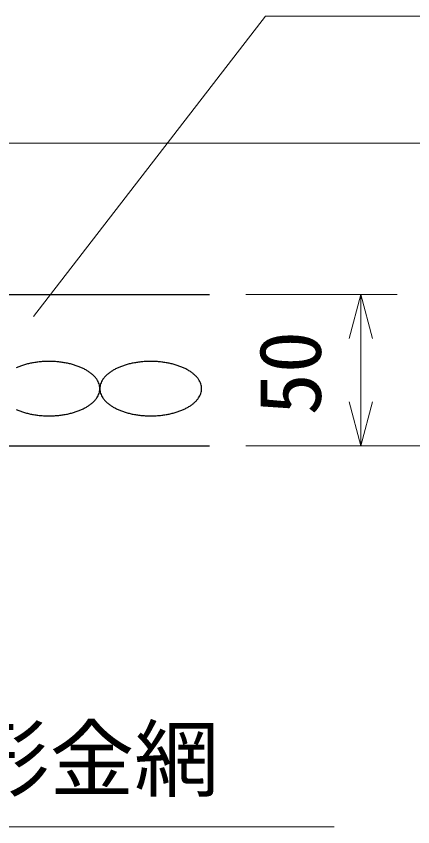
# Model space of a CAD drawing. Units: millimetres, scale not verified. Extents: x 400 to 16400, y 400 to 11650.
# Drawn here: x 4008 to 4663, y 1261 to 2601 of the extents above; entities that cross this region are included whole.
import ezdxf
from ezdxf.enums import TextEntityAlignment as Align

# ---------------------------------------------------------------- set-up
doc = ezdxf.new("R2010")
doc.units = ezdxf.units.MM
doc.header["$LTSCALE"] = 40
for name, color, linetype, lineweight in [('C-STR', 1, 'Continuous', 25), ('C-STR-DIM', 1, 'Continuous', 13), ('C-STR-HTXT', 1, 'Continuous', 13)]:
    doc.layers.add(name, color=color, linetype=linetype, lineweight=lineweight)
doc.styles.add('ＭＳ ゴシック', font='')
doc.styles.get('ＭＳ ゴシック').set_extended_font_data('MS Gothic')

msp = doc.modelspace()

# ---------------------------------------------------------------- linework, layer by layer
at = {"layer": 'C-STR', "color": 7}
for p, q in [((3725.24, 2140.57), (4327.38, 2140.57)), ((1972.58, 1890.57), (4327.38, 1890.57))]:
    msp.add_line(p, q, dxfattribs=at)
at = {"layer": 'C-STR'}
for centre, radius, start, end in [((4052.9, 1916.84), 112.15, 107.15318, 110.49344), ((4056.23, 1905.9), 123.59, 103.99869, 107.13099), ((4058.7, 1895.82), 133.97, 101.01196, 103.98166), ((4060.37, 1887.11), 142.84, 98.15282, 100.99949), ((4061.33, 1880.2), 149.82, 95.38561, 98.14445), ((4061.77, 1875.46), 154.58, 92.67795, 95.38106), ((4061.87, 1873.13), 156.91, 89.99955, 92.67705), ((4061.88, 1873.34), 156.69, 87.32113, 90.00228), ((4062.03, 1876.08), 153.95, 84.61342, 87.32758), ((4062.54, 1881.21), 148.8, 81.84613, 84.62382), ((4063.61, 1888.45), 141.48, 78.98686, 81.86084), ((4065.4, 1897.42), 132.33, 75.99997, 79.00641), ((4068.02, 1907.68), 121.74, 72.84527, 76.02505), ((4071.49, 1918.71), 110.18, 69.47661, 72.87677), ((4221.1, 1916.84), 112.15, 107.15318, 110.49344), ((4224.43, 1905.9), 123.59, 103.99869, 107.13099), ((4226.9, 1895.82), 133.97, 101.01196, 103.98166), ((4228.57, 1887.11), 142.84, 98.15282, 100.99949), ((4229.53, 1880.2), 149.82, 95.38561, 98.14445), ((4229.97, 1875.46), 154.58, 92.67795, 95.38106), ((4230.07, 1873.13), 156.91, 89.99955, 92.67705), ((4230.08, 1873.34), 156.69, 87.32113, 90.00228), ((4230.23, 1876.08), 153.95, 84.61342, 87.32758), ((4230.74, 1881.21), 148.8, 81.84613, 84.62382), ((4231.81, 1888.45), 141.48, 78.98686, 81.86084), ((4233.6, 1897.42), 132.33, 75.99997, 79.00641), ((4236.22, 1907.68), 121.74, 72.84527, 76.02505), ((4239.69, 1918.71), 110.18, 69.47661, 72.87677), ((4048.74, 1928.12), 100.13, 110.52158, 114.12249), ((4075.78, 1929.99), 98.11, 65.84032, 69.51561), ((4080.8, 1941.01), 86, 61.87376, 65.88808), ((4086.38, 1951.3), 74.3, 57.50416, 61.93159), ((4092.32, 1960.47), 63.37, 52.64863, 57.57321), ((4098.35, 1968.25), 53.52, 47.21659, 52.7294), ((4194.6, 1967.06), 55.08, 127.34847, 132.70554), ((4200.64, 1959.03), 65.12, 122.49311, 127.28505), ((4206.53, 1949.65), 76.2, 118.12381, 122.44045), ((4212.03, 1939.21), 88, 114.15757, 118.0806), ((4216.94, 1928.12), 100.13, 110.52158, 114.12249), ((4243.98, 1929.99), 98.11, 65.84032, 69.51561), ((4249, 1941.01), 86, 61.87376, 65.88808), ((4254.58, 1951.3), 74.3, 57.50416, 61.93159), ((4260.52, 1960.47), 63.37, 52.64863, 57.57321), ((4266.55, 1968.25), 53.52, 47.21659, 52.7294), ((4104.21, 1974.47), 44.98, 41.11694, 47.30805), ((4109.6, 1979.1), 37.88, 34.27301, 41.21527), ((4114.27, 1982.21), 32.27, 26.64796, 34.37019), ((4117.97, 1984.02), 28.15, 18.27941, 26.73127), ((4174.52, 1983.8), 28.73, 153.35475, 161.63457), ((4178.4, 1981.79), 33.1, 145.72681, 153.25504), ((4183.2, 1978.43), 38.96, 138.88111, 145.63061), ((4188.7, 1973.55), 46.31, 132.78067, 138.79433), ((4272.41, 1974.47), 44.98, 41.11694, 47.30805), ((4277.8, 1979.1), 37.88, 34.27301, 41.21527), ((4282.47, 1982.21), 32.27, 26.64796, 34.37019), ((4286.17, 1984.02), 28.15, 18.27941, 26.73127), ((4120.51, 1984.84), 25.48, 9.31198, 18.33344), ((4121.75, 1985.03), 24.22, 0.00552, 9.32419), ((4121.64, 1985.05), 24.34, 350.69772, 359.97257), ((4170.31, 1985.02), 24.34, 170.69772, 179.97257), ((4170.2, 1985.04), 24.22, 180.00552, 189.32419), ((4171.78, 1984.75), 25.83, 161.727, 170.62758), ((4288.71, 1984.84), 25.48, 9.31198, 18.33344), ((4289.95, 1985.03), 24.22, 0.00552, 9.32419), ((4289.84, 1985.05), 24.34, 350.69772, 359.97257), ((4108.75, 1991.64), 38.96, 318.88111, 325.63061), ((4113.55, 1988.28), 33.1, 325.72681, 333.25504), ((4117.43, 1986.28), 28.73, 333.35475, 341.63457), ((4120.17, 1985.32), 25.83, 341.727, 350.62758), ((4171.44, 1985.24), 25.48, 189.31198, 198.33344), ((4173.98, 1986.05), 28.15, 198.27941, 206.73127), ((4177.68, 1987.86), 32.27, 206.64796, 214.37019), ((4182.35, 1990.98), 37.88, 214.27301, 221.21527), ((4276.95, 1991.64), 38.96, 318.88111, 325.63061), ((4281.75, 1988.28), 33.1, 325.72681, 333.25504), ((4285.63, 1986.28), 28.73, 333.35475, 341.63457), ((4288.37, 1985.32), 25.83, 341.727, 350.62758), ((4085.42, 2020.42), 76.2, 298.12381, 302.44045), ((4091.32, 2011.04), 65.12, 302.49311, 307.28505), ((4097.35, 2003.01), 55.08, 307.34847, 312.70554), ((4103.26, 1996.53), 46.31, 312.78067, 318.79433), ((4187.74, 1995.6), 44.98, 221.11694, 227.30805), ((4193.6, 2001.82), 53.52, 227.21659, 232.7294), ((4199.63, 2009.6), 63.37, 232.64863, 237.57321), ((4205.57, 2018.78), 74.3, 237.50416, 241.93159), ((4253.62, 2020.42), 76.2, 298.12381, 302.44045), ((4259.52, 2011.04), 65.12, 302.49311, 307.28505), ((4265.55, 2003.01), 55.08, 307.34847, 312.70554), ((4271.46, 1996.53), 46.31, 312.78067, 318.79433), ((4047.97, 2040.08), 98.11, 245.84032, 249.51561), ((4052.27, 2051.36), 110.18, 249.47661, 252.87677), ((4055.73, 2062.39), 121.74, 252.84527, 256.02505), ((4058.35, 2072.65), 132.33, 255.99997, 259.00641), ((4060.14, 2081.63), 141.48, 258.98686, 261.86084), ((4063.39, 2082.97), 142.84, 278.15282, 280.99949), ((4065.05, 2074.25), 133.97, 281.01196, 283.98166), ((4067.52, 2064.17), 123.59, 283.99869, 287.13099), ((4070.85, 2053.23), 112.15, 287.15318, 290.49344), ((4075.01, 2041.95), 100.13, 290.52158, 294.12249), ((4079.92, 2030.86), 88, 294.15757, 298.0806), ((4211.15, 2029.06), 86, 241.87376, 245.88808), ((4216.17, 2040.08), 98.11, 245.84032, 249.51561), ((4220.47, 2051.36), 110.18, 249.47661, 252.87677), ((4223.93, 2062.39), 121.74, 252.84527, 256.02505), ((4226.55, 2072.65), 132.33, 255.99997, 259.00641), ((4228.34, 2081.63), 141.48, 258.98686, 261.86084), ((4231.59, 2082.97), 142.84, 278.15282, 280.99949), ((4233.25, 2074.25), 133.97, 281.01196, 283.98166), ((4235.72, 2064.17), 123.59, 283.99869, 287.13099), ((4239.05, 2053.23), 112.15, 287.15318, 290.49344), ((4243.21, 2041.95), 100.13, 290.52158, 294.12249), ((4248.12, 2030.86), 88, 294.15757, 298.0806), ((4061.21, 2088.87), 148.8, 261.84613, 264.62382), ((4061.72, 2093.99), 153.95, 264.61342, 267.32758), ((4061.87, 2096.73), 156.69, 267.32113, 270.00228), ((4061.88, 2096.94), 156.91, 269.99955, 272.67705), ((4061.98, 2094.62), 154.58, 272.67795, 275.38106), ((4062.42, 2089.88), 149.82, 275.38561, 278.14445), ((4229.41, 2088.87), 148.8, 261.84613, 264.62382), ((4229.92, 2093.99), 153.95, 264.61342, 267.32758), ((4230.07, 2096.73), 156.69, 267.32113, 270.00228), ((4230.08, 2096.94), 156.91, 269.99955, 272.67705), ((4230.18, 2094.62), 154.58, 272.67795, 275.38106), ((4230.62, 2089.88), 149.82, 275.38561, 278.14445)]:
    msp.add_arc(centre, radius, start, end, dxfattribs=at)
at = {"layer": 'C-STR-DIM'}
for p, q in [((3466.48, 2390.57), (4997.38, 2390.57)), ((4387.38, 2140.57), (4637.38, 2140.57)), ((4577.38, 2140.57), (4557.96, 2068.13)), ((4577.38, 2140.57), (4596.79, 2068.13)), ((4577.38, 1890.57), (4577.38, 2140.57)), ((4577.38, 1890.57), (4557.96, 1963.01)), ((4577.38, 1890.57), (4596.79, 1963.01)), ((4387.38, 1890.57), (4637.38, 1890.57)), ((4637.38, 1890.57), (4997.38, 1890.57))]:
    msp.add_line(p, q, dxfattribs=at)
at = {"layer": 'C-STR-HTXT'}
for p, q in [((4036.56, 2104.36), (4419.59, 2600.57)), ((4419.59, 2600.57), (5286.67, 2600.57)), ((3763.94, 1260.9), (4533.2, 1260.9))]:
    msp.add_line(p, q, dxfattribs=at)

# ---------------------------------------------------------------- texts
at = {"layer": 'C-STR-DIM', "color": 7, "style": 'ＭＳ ゴシック'}
msp.add_text('50', height=102.6, rotation=90, dxfattribs=at).set_placement((4542.08, 1940.87), align=Align.BOTTOM_LEFT)
msp.add_text('菱形金網', height=102.6, dxfattribs=at).set_placement((3783.13, 1290.9), align=Align.BOTTOM_LEFT)

doc.saveas('drawing.dxf')
